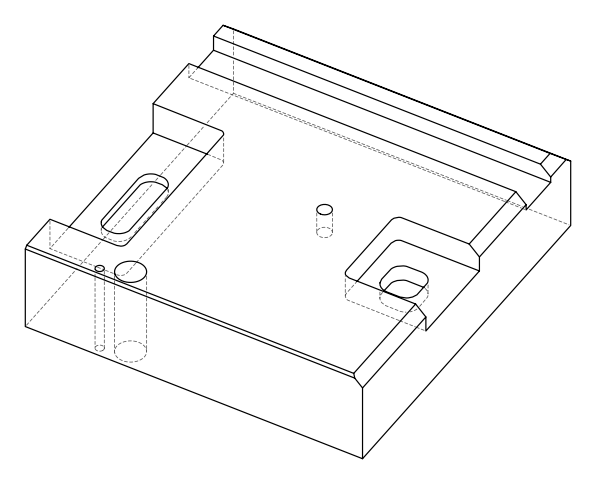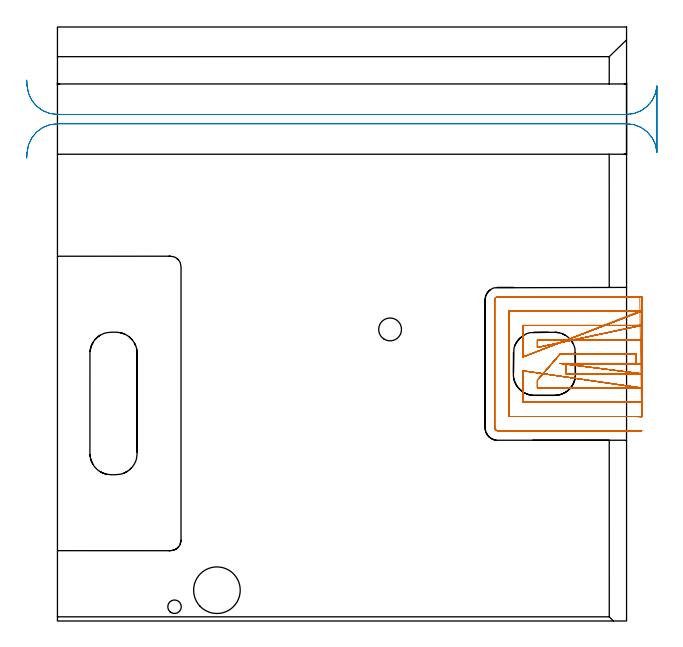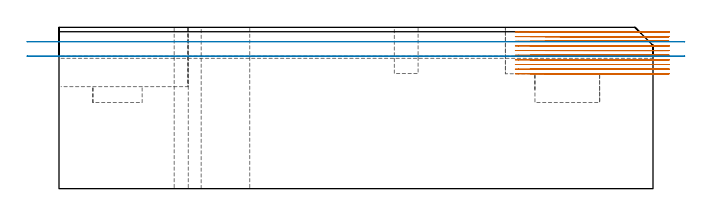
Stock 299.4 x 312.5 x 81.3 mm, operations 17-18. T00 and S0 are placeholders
(PLAN: 18 operations, 9 tool changes, 125.9 min)
(1 SPOT_DRILL | STEP1HOLE | NXT0321_9005460120000 | 0.03 min | 0 mm3)
(2 SPOT_DRILL_1 | STEP1HOLE_1 | NXT0321_9005460120000 | 0.05 min | 183 mm3)
(3 SPOT_DRILL_2 | STEP1POCKET | NXT0321_9005460120000 | 0.03 min | 1 mm3)
(4 DRILL_THROUGH_HOLE_INTO_CENTER | STEP1HOLE | NXT0301_042 | 0.35 min | 3202 mm3)
(5 DRILL_THROUGH_HOLE_INTO_CENTER_1 | STEP1HOLE_1 | NXT0301_065 | 0.35 min | 5490 mm3)
(6 DRILL_TO_ENLARGE_THROUGH_HOLE | STEP1HOLE_1 | UGT0301_058 | 0.37 min | 32630 mm3)
(7 DRILL_BLIND_HOLE_INTO_CENTER | STEP1POCKET | NXT0301_042 | 0.1 min | 879 mm3)
(8 DRILL_TO_ENLARGE_BLIND_HOLE | STEP1POCKET | UGT0301_373 | 0.1 min | 1747 mm3)
(9 AREA_MILL | FG_CHAMFER_SURFACE | UGT0205_001 | 3.21 min | 4162 mm3)
(10 AREA_MILL_1 | FG_CHAMFER_SURFACE_1 | UGT0205_001 | 2.42 min | 3362 mm3)
(11 AREA_MILL_2 | FG_CHAMFER_SURFACE_2 | UGT0205_001 | 14.51 min | 36436 mm3)
(12 AREA_MILL_3 | FG_CHAMFER_SURFACE_3 | UGT0205_001 | 0.79 min | 943 mm3)
(13 AREA_MILL_4 | FG_CHAMFER_SURFACE_4 | UGT0205_001 | 2.48 min | 712 mm3)
(14 MILL_RECTANGULAR_POCKET | POCKET_RECTANGULAR_STRAIGHT | UGT0201_100 | Follow Part, ap 4.5, ae 75% | 3.28 min | 66407 mm3)
(15 MILL_RECTANGULAR_POCKET_1 | POCKET_RECTANGULAR_STRAIGHT_1 | UGT0201_100 | Follow Part, ap 4.5, ae 75% | 2.05 min | 37109 mm3)
(16 MILL_SLOT | SLOT_PARTIAL_RECTANGULAR | NXT0201_013 | Follow Part, ap 2.5, ae 75% | 65.76 min | 248267 mm3)
(17 MILL_SLOT_1 | SLOT_PARTIAL_RECTANGULAR_1 | NXT0201_013 | Follow Part, ap 2.5, ae 75% | 27.07 min | 116190 mm3)
(18 MILL_RECTANGULAR_SLOT | SLOT_RECTANGULAR | UGT0201_004 | Follow Part, ap 8, ae 75% | 2.97 min | 159754 mm3)
(TOOL NXT0321_9005460120000 | NC Spot Drill, 142deg, 12mm, Carbide, Uncoated | D12 PA142 FL30 Z2)
(TOOL NXT0301_042 | Carbide Drill 7.1mm [860.1-0710-057A1-MM 2214] | D7.1 PA140 FL85 Z2)
(TOOL NXT0301_065 | Carbide Drill 9.4mm [860.1-0940-075A1-MM 2214] | D9.4 PA140 FL98 Z2)
(TOOL UGT0301_058 | Twist Drill 24.5 mm | D24.5 PA118 FL160 Z2)
(TOOL UGT0301_373 | Twist Drill Flat Bottom 12 mm | D12 PA180 FL101 Z2)
(TOOL UGT0205_001 | Chamfer Mill 20 x 3 x 45 deg. | D20 FL50 Z2)
(TOOL UGT0201_100 | End Mill 18 mm | D18 FL22 Z2)
(TOOL NXT0201_013 | ENDMILL 10mm | D10 FL30 Z4)
(TOOL UGT0201_004 | End Mill 32 mm | D32 FL53 Z6)
(OP 17 MILL_SLOT_1)
G17 G21 G94 G90
T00 M6
G54
G17 G0 G90 X307.399 Y134.99 S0 M3
G43 Z91.3 H0
Z78.96
G94 G1 X304.4 Y135.083 F250.
G3 X303.315 Y135.1 R35. F500.
G1 X267.5
Y130.564
X267.509 Y130.1
X303.315
G2 X304.4 Y130.08 R30.
G1 X307.398 Y129.972 F250.
X264.5 Y135.5 F500.
X267.5 F250.
X303.315 F500.
G3 X304.4 Y135.517 R35.
G1 Y140.52
G2 X303.315 Y140.5 R30.
G1 X267.509
X264.509 F250.
X252.5 Y126.7 F500.
Y123.7 F250.
Y122.6 F500.
X303.315
G2 X304.4 Y122.574 R22.5
G1 X307.397 Y122.429 F250.
X245. Y131.627 F500.
Y128.627 F250.
Y115.1 F500.
X303.315
G2 X304.4 Y115.061 R15.
G1 X307.392 Y114.844 F250.
X307.397 Y148.171
X304.4 Y148.026
G2 X303.315 Y148. R22.5 F500.
G1 X252.5
Y146.9
Y143.9 F250.
X307.392 Y155.756 F500.
X304.4 Y155.539 F250.
G2 X303.315 Y155.5 R15. F500.
G1 X245.
Y141.947
Y138.947 F250.
X307.368 Y163.513 F500.
X304.4 Y163.079 F250.
G2 X303.315 Y163. R7.5 F500.
G1 X237.5
Y107.6
X303.315
G2 X304.4 Y107.521 R7.5
G1 X307.368 Y107.087 F250.
X306.315 Y170.5
X303.315
X231.6 F500.
G3 X230. Y168.9 R1.6
G1 Y101.7
G3 X231.6 Y100.1 R1.6
G1 X303.315
X306.315 F250.
G0 X307.4 Y135.095 Z76.62
G1 X304.4 Y135.1
X304.346 F500.
X267.5
Y130.565
X267.509 Y130.1
X304.346
X304.4
X307.4 Y130.095 F250.
X264.5 Y135.5 F500.
X267.5 F250.
X304.346 F500.
X304.4
Y140.5
X304.346
X267.509
X264.509 F250.
X252.5 Y126.7 F500.
Y123.7 F250.
Y122.6 F500.
X304.346
X304.4
X307.4 Y122.593 F250.
X245. Y131.627 F500.
Y128.627 F250.
Y115.1 F500.
X304.346
X304.4
X307.4 Y115.089 F250.
Y148.007
X304.4 Y148.
X304.346 F500.
X252.5
Y146.9
Y143.9 F250.
X307.4 Y155.511 F500.
X304.4 Y155.5 F250.
X304.346 F500.
X245.
Y141.945
Y138.945 F250.
X307.4 Y163.022 F500.
X304.4 Y163. F250.
X304.346 F500.
X237.5
Y107.6
X304.346
X304.4
X307.4 Y107.578 F250.
X307.346 Y170.5
X304.346
X231.6 F500.
G3 X230. Y168.9 R1.6
G1 Y101.7
G3 X231.6 Y100.1 R1.6
G1 X304.346
X307.346 F250.
G0 X307.4 Y135.1 Z74.28
G1 X304.4
X267.5 F500.
Y130.565
X267.509 Y130.1
X304.4
X307.4 F250.
X264.5 Y135.5 F500.
X267.5 F250.
X304.4 F500.
Y140.5
X267.509
X264.509 F250.
X252.5 Y126.7 F500.
Y123.7 F250.
Y122.6 F500.
X304.4
X307.4 F250.
X245. Y131.627 F500.
Y128.627 F250.
Y115.1 F500.
X304.4
X307.4 F250.
Y148.
X304.4
X252.5 F500.
Y146.9
Y143.9 F250.
X307.4 Y155.5 F500.
X304.4 F250.
X245. F500.
Y141.944
Y138.944 F250.
X307.4 Y163. F500.
X304.4 F250.
X237.5 F500.
Y107.6
X304.4
X307.4 F250.
Y170.5
X304.4
X231.6 F500.
G3 X230. Y168.9 R1.6
G1 Y101.7
G3 X231.6 Y100.1 R1.6
G1 X304.4
X307.4 F250.
G0 Y135.1 Z71.94
G1 X304.4
X267.5 F500.
Y130.565
X267.509 Y130.1
X304.4
X307.4 F250.
X264.5 Y135.5 F500.
X267.5 F250.
X304.4 F500.
Y140.5
X267.509
X264.509 F250.
X252.5 Y126.7 F500.
Y123.7 F250.
Y122.6 F500.
X304.4
X307.4 F250.
X245. Y131.627 F500.
Y128.627 F250.
Y115.1 F500.
X304.4
X307.4 F250.
Y148.
X304.4
X252.5 F500.
Y146.9
Y143.9 F250.
X307.4 Y155.5 F500.
X304.4 F250.
X245. F500.
Y141.944
Y138.944 F250.
X307.4 Y163. F500.
X304.4 F250.
X237.5 F500.
Y107.6
X304.4
X307.4 F250.
Y170.5
X304.4
X231.6 F500.
G3 X230. Y168.9 R1.6
G1 Y101.7
G3 X231.6 Y100.1 R1.6
G1 X304.4
X307.4 F250.
G0 Y135.1 Z69.6
G1 X304.4
X267.5 F500.
X267.508 Y130.1
X304.4
X307.4 F250.
X264.5 Y135.5 F500.
X267.5 F250.
X304.4 F500.
Y140.5
X267.509
X264.509 F250.
X252.5 Y126.7 F500.
Y123.7 F250.
Y122.6 F500.
X304.4
X307.4 F250.
X245. Y131.627 F500.
Y128.627 F250.
Y115.1 F500.
X304.4
X307.4 F250.
Y148.
X304.4
X252.5 F500.
Y146.9
Y143.9 F250.
X307.4 Y155.5 F500.
X304.4 F250.
X245. F500.
Y141.944
Y138.944 F250.
X307.4 Y163. F500.
X304.4 F250.
X237.5 F500.
Y107.6
X304.4
X307.4 F250.
Y170.5
X304.4
X231.6 F500.
G3 X230. Y168.9 R1.6
G1 Y101.7
G3 X231.6 Y100.1 R1.6
G1 X304.4
X307.4 F250.
G0 Y135.1 Z67.26
G1 X304.4
X267.5 F500.
X267.508 Y130.1
X304.4
X307.4 F250.
X264.5 Y135.5 F500.
X267.5 F250.
X304.4 F500.
Y140.5
X267.509
X264.509 F250.
X252.5 Y126.7 F500.
Y123.7 F250.
Y122.6 F500.
X304.4
X307.4 F250.
X245. Y131.627 F500.
Y128.627 F250.
Y115.1 F500.
X304.4
X307.4 F250.
Y148.
X304.4
X252.5 F500.
Y146.9
Y143.9 F250.
X307.4 Y155.5 F500.
X304.4 F250.
X245. F500.
Y141.946
Y138.946 F250.
X307.4 Y163. F500.
X304.4 F250.
X237.5 F500.
Y107.6
X304.4
X307.4 F250.
Y170.5
X304.4
X231.6 F500.
G3 X230. Y168.9 R1.6
G1 Y101.7
G3 X231.6 Y100.1 R1.6
G1 X304.4
X307.4 F250.
G0 Y135.1 Z64.92
G1 X304.4
X267.5 F500.
Y130.565
X267.509 Y130.1
X304.4
X307.4 F250.
X264.5 Y135.5 F500.
X267.5 F250.
X304.4 F500.
Y140.5
X267.509
X264.509 F250.
X252.5 Y126.7 F500.
Y123.7 F250.
Y122.6 F500.
X304.4
X307.4 F250.
X245. Y131.627 F500.
Y128.627 F250.
Y115.1 F500.
X304.4
X307.4 F250.
Y148.
X304.4
X252.5 F500.
Y146.9
Y143.9 F250.
X307.4 Y155.5 F500.
X304.4 F250.
X245. F500.
Y141.945
Y138.945 F250.
X307.4 Y163. F500.
X304.4 F250.
X237.5 F500.
Y107.6
X304.4
X307.4 F250.
Y170.5
X304.4
X231.6 F500.
G3 X230. Y168.9 R1.6
G1 Y101.7
G3 X231.6 Y100.1 R1.6
G1 X304.4
X307.4 F250.
G0 Y135.1 Z62.58
G1 X304.4
X267.5 F500.
Y130.565
X267.509 Y130.1
X304.4
X307.4 F250.
X264.5 Y135.5 F500.
X267.5 F250.
X304.4 F500.
Y140.5
X267.509
X264.509 F250.
X252.5 Y126.7 F500.
Y123.7 F250.
Y122.6 F500.
X304.4
X307.4 F250.
X245. Y131.627 F500.
Y128.627 F250.
Y115.1 F500.
X304.4
X307.4 F250.
Y148.
X304.4
X252.5 F500.
Y146.9
Y143.9 F250.
X307.4 Y155.5 F500.
X304.4 F250.
X245. F500.
Y141.944
Y138.944 F250.
X307.4 Y163. F500.
X304.4 F250.
X237.5 F500.
Y107.6
X304.4
X307.4 F250.
Y170.5
X304.4
X231.6 F500.
G3 X230. Y168.9 R1.6
G1 Y101.7
G3 X231.6 Y100.1 R1.6
G1 X304.4
X307.4 F250.
G0 Y135.1 Z60.24
G1 X304.4
X267.5 F500.
Y130.565
X267.509 Y130.1
X304.4
X307.4 F250.
X264.5 Y135.5 F500.
X267.5 F250.
X304.4 F500.
Y140.5
X267.509
X264.509 F250.
X252.5 Y126.7 F500.
Y123.7 F250.
Y122.6 F500.
X304.4
X307.4 F250.
X245. Y131.629 F500.
Y128.629 F250.
Y115.1 F500.
X304.4
X307.4 F250.
Y148.
X304.4
X252.5 F500.
Y146.9
Y143.9 F250.
X307.4 Y155.5 F500.
X304.4 F250.
X245. F500.
Y141.944
Y138.944 F250.
X307.4 Y163. F500.
X304.4 F250.
X237.5 F500.
Y107.6
X304.4
X307.4 F250.
Y170.5
X304.4
X231.6 F500.
G3 X230. Y168.9 R1.6
G1 Y101.7
G3 X231.6 Y100.1 R1.6
G1 X304.4
X307.4 F250.
G0 Y135.1 Z57.9
G1 X304.4
X267.5 F500.
Y130.565
X267.509 Y130.1
X304.4
X307.4 F250.
X264.5 Y135.5 F500.
X267.5 F250.
X304.4 F500.
Y140.5
X267.509
X264.509 F250.
X252.5 Y126.7 F500.
Y123.7 F250.
Y122.6 F500.
X304.4
X307.4 F250.
X245. Y131.629 F500.
Y128.629 F250.
Y115.1 F500.
X304.4
X307.4 F250.
Y148.
X304.4
X252.5 F500.
Y146.9
Y143.9 F250.
X307.4 Y155.5 F500.
X304.4 F250.
X245. F500.
Y141.946
Y138.946 F250.
X307.4 Y163. F500.
X304.4 F250.
X237.5 F500.
Y107.6
X304.4
X307.4 F250.
Y170.5
X304.4
X231.6 F500.
G3 X230. Y168.9 R1.6
G1 Y101.7
G3 X231.6 Y100.1 R1.6
G1 X304.4
X307.4 F250.
G0 Z91.3
M5
M2
(OP 18 MILL_RECTANGULAR_SLOT)
G17 G21 G94 G90
T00 M6
G54
G17 G0 G90 X-16.154 Y243.585 S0 M3
G43 Z91.3 H0
Z74.05
G94 G1 X-15.97 Y246.579 F250.
G2 X0. Y261.6 R16. F500.
G1 X299.4
G2 X315.313 Y247.265 R16.
G1 X315.343 Y247.262
G3 X315.4 Y248.611 R16.
G1 Y279.474
G3 X315.342 Y280.831 R16.
G1 X315.312 Y280.829
G2 X299.4 Y266.5 R16.
G1 X0.
G2 X-15.97 Y281.521 R16.
G1 X-16.154 Y284.515 F250.
G0 Y243.585 Z66.8
G1 X-15.97 Y246.579
G2 X0. Y261.6 R16. F500.
G1 X299.4
G2 X315.37 Y246.579 R16.
G1 X315.4
Y281.521
X315.37
G2 X299.4 Y266.5 R16.
G1 X0.
G2 X-15.97 Y281.521 R16.
G1 X-16.154 Y284.515 F250.
G0 Z91.3
M5
M2
